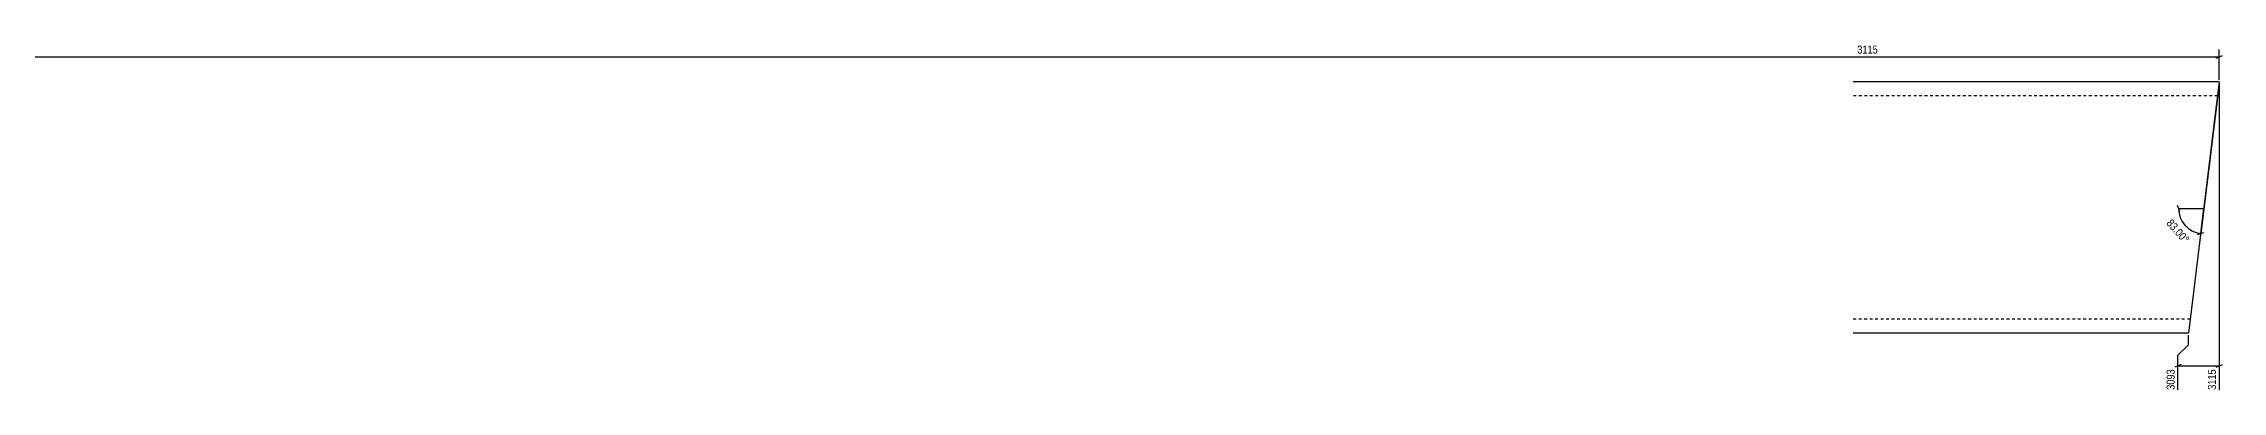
# Model space of a CAD drawing. Header units: millimetres. Extents: x 4 to 3124, y 3 to 252.
# Drawn here: x 1564 to 3124, y 3 to 252 of the extents above; entities that cross this region are included whole.
import ezdxf

# ---------------------------------------------------------------- set-up
doc = ezdxf.new("R2010")
doc.units = ezdxf.units.MM
doc.linetypes.add('DXK_LINE_DOT2', pattern=[3.9198, 1.9599, -1.9599])
doc.layers.add('MÅLSÆTNING', color=7, linetype='Continuous')
doc.layers.add('STÅL', color=7, linetype='Continuous')
doc.styles.add('Arial Narrow', font='ARIALN.TTF', dxfattribs={"height": 0.2})

msp = doc.modelspace()

# ---------------------------------------------------------------- linework, layer by layer
at = {"layer": 'MÅLSÆTNING', "color": 7, "linetype": 'Continuous'}
for p, q in [((6.8, 243), (3121.5, 243)), ((3119.2, 242.1), (3123.7, 243.9)), ((3121.5, 226.5), (3121.5, 248.3)), ((3121.3, 223.5), (3108.2, 116.4)), ((3121.5, 223.5), (3121.5, 4.5)), ((3093.3, 132.1), (3091.5, 136.6)), ((3092.4, 134.3), (3110.4, 134.3)), ((3108.2, 116.4), (3110.4, 134.3)), ((3105.8, 115.8), (3110.5, 117.1)), ((3091.9, 29.2), (3099.4, 36.7)), ((3099.4, 36.7), (3099.4, 43.5)), ((3094.1, 22.6), (3089.6, 20.8)), ((3091.9, 4.5), (3091.9, 29.2)), ((3091.9, 21.7), (3121.5, 21.7)), ((3119.2, 20.8), (3123.7, 22.6))]:
    msp.add_line(p, q, dxfattribs=at)
msp.add_arc((3110.4, 134.3), 18, 180, 263, dxfattribs=at)
at = {"layer": 'STÅL', "color": 2, "linetype": 'Continuous'}
for p, q in [((3121.5, 225), (2859.4, 225)), ((3121.5, 225), (3118.4, 200)), ((3118.4, 200), (3099.4, 45)), ((3099.4, 45), (2859.4, 45))]:
    msp.add_line(p, q, dxfattribs=at)
at = {"layer": 'STÅL', "color": 7, "linetype": 'DXK_LINE_DOT2'}
for p, q in [((3121.3, 223.1), (3118.4, 200)), ((3120.3, 215), (2859.4, 215)), ((3100.6, 55), (2859.4, 55))]:
    msp.add_line(p, q, dxfattribs=at)

# ---------------------------------------------------------------- next in the draw order: wipeouts: each hides what was drawn before it
at = {"color": 0}
for points in [[(2878.2, 244.1), (2878.2, 252.5), (2861.2, 252.5), (2861.2, 244.1)], [(3096.3, 107.1), (3102.6, 112.7), (3087.9, 129.2), (3081.6, 123.6)]]:
    msp.add_wipeout(points, dxfattribs=at).dxf.layer = 'MÅLSÆTNING'
at = {"color": 0, "linetype": 'Continuous'}
for points in [[(3090.7, 20.3), (3082.3, 20.3), (3082.3, 3.3), (3090.7, 3.3)], [(3120.3, 20.3), (3111.9, 20.3), (3111.9, 3.3), (3120.3, 3.3)]]:
    msp.add_wipeout(points, dxfattribs=at).dxf.layer = 'MÅLSÆTNING'

# ---------------------------------------------------------------- next in the draw order: texts
at = {"layer": 'MÅLSÆTNING', "color": 3, "style": 'Arial Narrow'}
msp.add_text('3115', height=5.73, dxfattribs=at).set_placement((2862.4, 245.3))
msp.add_text('83.00°', height=5.73, rotation=-48.5009, dxfattribs=at).set_placement((3083.3, 123.5))
at = {"layer": 'MÅLSÆTNING', "color": 3, "linetype": 'Continuous', "style": 'Arial Narrow'}
for s, p in [('3093', (3089.5, 4.5)), ('3115', (3119.1, 4.5))]:
    msp.add_text(s, height=5.73, rotation=90.0002, dxfattribs=at).set_placement(p)

doc.saveas('drawing.dxf')
